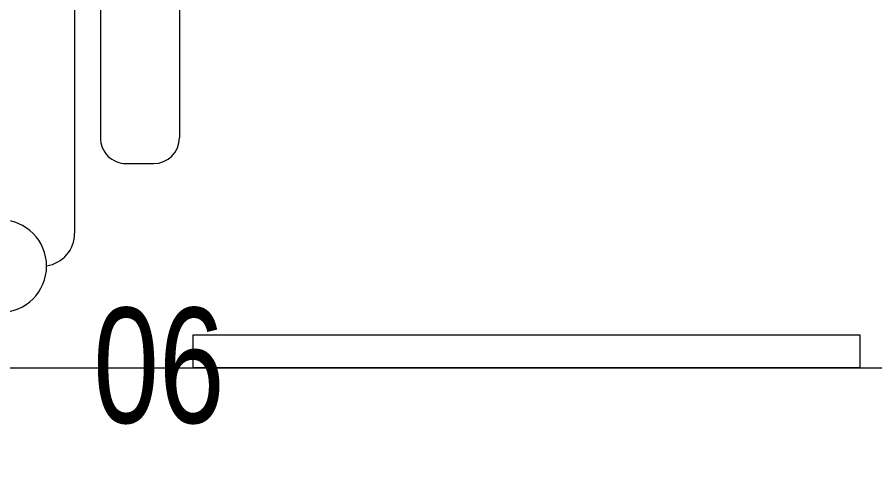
# Model space of a CAD drawing. Header units: inches. Extents: x -12418 to 242017, y -29325 to 19878.
# Drawn here: x 16790 to 17441, y -10338 to -10001 of the extents above; entities that cross this region are included whole.
import ezdxf
from ezdxf import colors
from ezdxf.entities.mleader import LeaderData, LeaderLine
from ezdxf.math import Vec2, Vec3

# ---------------------------------------------------------------- set-up
doc = ezdxf.new("R2010")
doc.units = ezdxf.units.IN
doc.header["$LTSCALE"] = 25
doc.header["$MEASUREMENT"] = 0
doc.linetypes.add('DASHDOT', pattern=[25.4, 12.7, -6.35, 0, -6.35])
doc.layers.get('0').update_dxf_attribs({"color": 8})
for name, color, linetype, lineweight in [('00-Ground Floor$0$72_EGR_EQP_TAG', 142, 'Continuous', 5), ('00-Ground Floor$0$LOADING', 253, 'Continuous', 5), ('00-Ground Floor$0$Walls', 251, 'Continuous', 5), ('E-LITE-CIRC', 6, 'Continuous', 25), ('E-LITE-CLNG-CNDT', 6, 'DASHDOT', 35)]:
    doc.layers.add(name, color=color, linetype=linetype, lineweight=lineweight)
doc.styles.add('00-Ground Floor$0$X3G_ENTITY_257CFD', font='swisscl.ttf', dxfattribs={"height": 200})
doc.styles.add('DC_Simplex', font='SIMPLEX.shx', dxfattribs={"width": 0.7})

# ---------------------------------------------------------------- blocks, each defined once
blk = doc.blocks.new('00-Ground Floor$0$GF21018-P')
at = {"color": 0}
for p, q in [((0.22049, 0.47563), (0.22049, 0.0675)), ((0.24001, 0.32259), (0.24001, 0.14)), ((0.30001, 0.32259), (0.30001, 0.14)), ((0.25963, 0.12039), (0.2804, 0.12039))]:
    blk.add_line(p, q, dxfattribs=at)
for centre, radius, start, end in [((0.25963, 0.14), 0.01962, 180, 270), ((0.2804, 0.14), 0.01962, 270, 0), ((0.16409, 0.0425), 0.03511, 270, 90), ((0.19549, 0.0675), 0.025, 278.52792, 360)]:
    blk.add_arc(centre, radius, start, end, dxfattribs=at)
blk = doc.blocks.new('00-Ground Floor')
at = {"layer": '00-Ground Floor$0$LOADING', "elevation": 0}
blk.add_lwpolyline([(17429.31, -10242.43), (17429.31, -10267.43), (16923.31, -10267.43), (16923.31, -10242.43), (17429.31, -10242.43)], dxfattribs=at)
at = {"layer": '00-Ground Floor$0$Walls'}
blk.add_line((14197.93, -10267.43, 0), (17697.72, -10267.43, 0), dxfattribs=at)
at = {"layer": '00-Ground Floor$0$LOADING', "extrusion": (-2.24021e-05, -7.77426e-06, 1), "xscale": 1000, "yscale": 1000, "zscale": 1000, "rotation": 359.9985892349692}
blk.add_blockref('00-Ground Floor$0$GF21018-P', (16612.95, -10232.81, -0.31), dxfattribs=at)
at = {"layer": '00-Ground Floor$0$72_EGR_EQP_TAG', "insert": (16897.43, -10221.94, 0), "char_height": 87.473, "attachment_point": 2, "style": '00-Ground Floor$0$X3G_ENTITY_257CFD'}
blk.add_mtext('06', dxfattribs=at)
blk = doc.blocks.new('ARR0W')
at = {"color": 45}
blk.add_ellipse((0, 0), major_axis=(0.4, 0), ratio=0.4, dxfattribs=at)
at = {"color": 45, "ltscale": 0.5}
blk.add_solid([(-1.4, 0.1667), (-0.4, 0), (-1.4, -0.1667)], dxfattribs=at)

msp = doc.modelspace()

# ---------------------------------------------------------------- block references
at = {"layer": 'E-LITE-CLNG-CNDT'}
msp.add_blockref('00-Ground Floor', (0, 0), dxfattribs=at)

# ---------------------------------------------------------------- leaders
at = {"layer": 'E-LITE-CIRC'}
ml = msp.add_multileader_mtext('Standard', dxfattribs=at)
ml.set_content('{\\Fdc_el_romans|c0;\\W0.8;TO\\Fromans|c0; \\Fsimplex|c0;UPP-GF/S2}', color=256, style='DC_Simplex')
ml.set_leader_properties()
ml.set_arrow_properties(name='ARR0W')
ml.build(insert=Vec2(0, 0))
ml.multileader.update_dxf_attribs({"dogleg_length": 200, "arrow_head_size": 140, "scale": 100})
ctx = ml.context
ctx.base_point, ctx.scale, ctx.char_height, ctx.arrow_head_size, ctx.landing_gap_size, ctx.plane_origin, ctx.plane_x_axis, ctx.plane_y_axis = Vec3(16013.94, -9794.56, 0), 100, 200, 140, 140, Vec3(34081.23, -15968.31, 0), Vec3(1, 0.000001, 0), Vec3(-0.000001, 1, 0)
ctx.text_align_type = 2
notes = []
notes.append((ctx, [(1, (1, 1, 0), (18277.01, -9794.56, 0), (-1, -0.000001, 0), 108.79, [(0, [(18870.31, -9042.85, 0)], 0, [])])]))
ctx.mtext.insert, ctx.mtext.text_direction, ctx.mtext.rotation, ctx.mtext.alignment, ctx.mtext.flow_direction = Vec3(18028.22, -9661.23, 0), Vec3(1, 0.000001, 0), 0.000001, 3, 5
ml = msp.add_multileader_mtext('Standard', dxfattribs=at)
ml.set_content('{\\Fdc_el_romans|c0;\\W0.8;TO\\Fromans|c0; \\Fsimplex|c0;UPP-GF/S4}', color=256, style='DC_Simplex')
ml.set_leader_properties()
ml.set_arrow_properties(name='ARR0W')
ml.build(insert=Vec2(0, 0))
ml.multileader.update_dxf_attribs({"dogleg_length": 200, "arrow_head_size": 140, "scale": 100})
ctx = ml.context
ctx.base_point, ctx.scale, ctx.char_height, ctx.arrow_head_size, ctx.landing_gap_size, ctx.plane_origin, ctx.plane_x_axis, ctx.plane_y_axis = Vec3(16499.78, -10822.84), 100, 200, 140, 140, Vec3(34767.55, -16665.45), Vec3(1, 0.000001, 0), Vec3(-0.000001, 1, 0)
ctx.text_align_type = 2
notes.append((ctx, [(1, (1, 1, 0), (18770.48, -10822.84), (-1, -0.000001, 0), 108.79, [(0, [(19087.86, -10288.97)], 0, [])])]))
ctx.mtext.insert, ctx.mtext.text_direction, ctx.mtext.rotation, ctx.mtext.alignment, ctx.mtext.flow_direction = Vec3(18521.69, -10689.5), Vec3(1, 0.000001, 0), 0.000001, 3, 5
for ctx, leaders in notes:
    for number, flags, end, landing, length, lines in leaders:
        leader = LeaderData()
        leader.index, (leader.has_last_leader_line, leader.has_dogleg_vector, leader.attachment_direction) = number, flags
        leader.last_leader_point, leader.dogleg_vector, leader.dogleg_length = Vec3(end), Vec3(landing), length
        for number, points, colour, breaks in lines:
            line = LeaderLine()
            line.index, line.vertices, line.color, line.breaks = number, Vec3.list(points), colors.encode_raw_color(colour), breaks
            leader.lines.append(line)
        ctx.leaders.append(leader)

doc.saveas('drawing.dxf')
